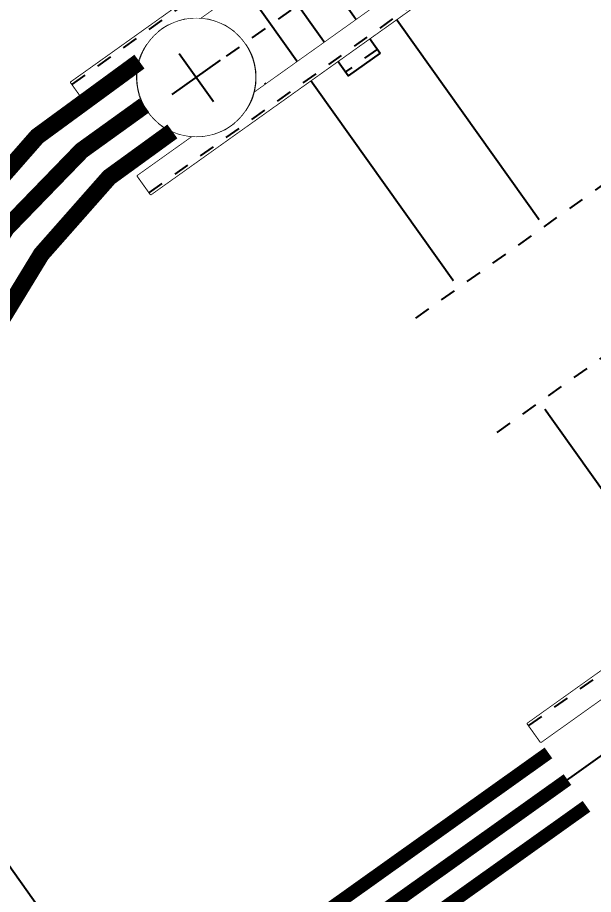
# Model space of a CAD drawing. Header units: feet. Extents: x 2321988 to 2329858, y 6722724 to 6730499.
# Drawn here: x 2326058.61 to 2326062.27, y 6726872.28 to 6726877.85 of the extents above; entities that cross this region are included whole.
import ezdxf

# ---------------------------------------------------------------- set-up
doc = ezdxf.new("R2010")
doc.units = ezdxf.units.FT
doc.header["$MEASUREMENT"] = 0
doc.header["$PDSIZE"] = 5
for name, pattern in [('Midpoint Site Plan$0$CENTER', [2, 1.25, -0.25, 0.25, -0.25]), ('Midpoint Site Plan$0$DASHED2', [0.375, 0.25, -0.125]), ('Midpoint Site Plan$0$HIDDEN', [0.375, 0.25, -0.125])]:
    doc.linetypes.add(name, pattern=pattern)
for name, color, linetype in [('BESS Dimensions', 3, 'Continuous'), ('C-BESS-EQUIPMENT', 255, 'Continuous'), ('Midpoint Site Plan$0$C-STEL', 4, 'Continuous')]:
    doc.layers.add(name, color=color, linetype=linetype)
doc.styles.add('TG_DIMS', font='arial.ttf')
doc.dimstyles.new('TG-PROPOSED-ANNO', dxfattribs={"dimtxt": 0.1, "dimasz": 0.1, "dimexe": 0.05, "dimexo": 0.05, "dimgap": 0.02, "dimtad": 0, "dimtih": 1, "dimtoh": 1, "dimdsep": 46, "dimtxsty": 'TG_DIMS', "dimcen": 0, "dimclrd": 256, "dimclre": 256, "dimclrt": 256, "dimaunit": 1, "dimadec": 6, "dimazin": 2, "dimtfac": 1, "dimtofl": 0, "dimtmove": 1, "dimatfit": 3, "dimfxl": 1, "dimtolj": 1, "dimtzin": 0, "dimarcsym": 0})

# ---------------------------------------------------------------- blocks, each defined once
blk = doc.blocks.new('Midpoint Site Plan$0$EQ020 PV')
at = {"linetype": 'Midpoint Site Plan$0$DASHED2'}
for p, q in [((-6.25, 1.5), (-6.25, -1.5)), ((6.25, 1.5), (6.25, -1.5))]:
    blk.add_line(p, q, dxfattribs=at)
blk.add_lwpolyline([(6.625, 1.5), (6.625, -1.5), (-6.625, -1.5), (-6.625, 1.5)], close=True)
for centre in [(-4.125, 0), (4.125, 0)]:
    blk.add_circle(centre, 0.375)
blk = doc.blocks.new('Midpoint Site Plan$0$A$C1794e99b')
blk.add_lwpolyline([(-81, 27.5), (81, 27.5), (81, 19.5), (-81, 19.5)], close=True)
at = {"xscale": -1, "rotation": 180}
blk.add_blockref('Midpoint Site Plan$0$EQ020 PV', (-60, 23.5), dxfattribs=at)
blk = doc.blocks.new('Midpoint Site Plan$0$md6')
at = {"layer": 'Midpoint Site Plan$0$C-STEL', "linetype": 'Midpoint Site Plan$0$CENTER'}
blk.add_line((0, -0.75), (0, 0.75), dxfattribs=at)
at = {"layer": 'Midpoint Site Plan$0$C-STEL'}
blk.add_line((-0.75, 0), (0.75, 0), dxfattribs=at)
at = {"layer": 'Midpoint Site Plan$0$C-STEL', "const_width": 0.5}
blk.add_lwpolyline([(-0.25, 0, 1), (0.25, 0, 1)], format="xyb", close=True, dxfattribs=at)
blk = doc.blocks.new('Midpoint Site Plan$0$38KV SWITCH')
for points in [[(3.5, 42.5), (3.5, -42.5), (5.25, -42.5), (5.25, 42.5)], [(54.75, 42.5), (54.75, -42.5), (56.5, -42.5), (56.5, 42.5)], [(63.5, 42.5), (63.5, -42.5), (65.25, -42.5), (65.25, 42.5)]]:
    blk.add_lwpolyline(points, close=True)
at = {"layer": 'Midpoint Site Plan$0$C-STEL', "xscale": -1, "rotation": 180}
for p in [(25.875, 30.5), (34.125, 30.5), (55.875, 30.5)]:
    blk.add_blockref('Midpoint Site Plan$0$md6', p, dxfattribs=at)
for points in [[(3.5, 42.5), (3.5, -42.5), (5.25, -42.5), (5.25, 42.5)], [(54.75, 42.5), (54.75, -42.5), (56.5, -42.5), (56.5, 42.5)], [(63.5, 42.5), (63.5, -42.5), (65.25, -42.5), (65.25, 42.5)]]:
    blk.add_wipeout(points)
at = {"linetype": 'Continuous'}
blk.add_wipeout([(24, 31.5), (36, 31.5), (36, -31.5), (24, -31.5)], dxfattribs=at)
at = {"linetype": 'Midpoint Site Plan$0$HIDDEN'}
for p, q in [((5.062, 42.5), (5.062, -42.5)), ((54.937, 42.5), (54.937, -42.5)), ((65.062, 42.5), (65.062, -42.5)), ((24.656, 31.5), (24.656, -31.5)), ((35.343, 31.5), (35.343, -31.5))]:
    blk.add_line(p, q, dxfattribs=at)
blk.add_circle((60, 34.5), 4.5)
blk.add_wipeout([(64.491, 34.783), (64.465, 35.064), (64.42, 35.343), (64.359, 35.619), (64.28, 35.891), (64.184, 36.157), (64.072, 36.416), (63.943, 36.668), (63.799, 36.911), (63.641, 37.145), (63.467, 37.368), (63.28, 37.58), (63.08, 37.78), (62.868, 37.967), (62.645, 38.141), (62.411, 38.299), (62.168, 38.443), (61.916, 38.572), (61.657, 38.684), (61.391, 38.78), (61.119, 38.859), (60.843, 38.92), (60.564, 38.965), (60.283, 38.991), (60, 39), (59.717, 38.991), (59.436, 38.965), (59.157, 38.92), (58.881, 38.859), (58.609, 38.78), (58.343, 38.684), (58.084, 38.572), (57.832, 38.443), (57.589, 38.299), (57.355, 38.141), (57.132, 37.967), (56.92, 37.78), (56.72, 37.58), (56.533, 37.368), (56.359, 37.145), (56.201, 36.911), (56.057, 36.668), (55.928, 36.416), (55.816, 36.157), (55.72, 35.891), (55.641, 35.619), (55.58, 35.343), (55.535, 35.064), (55.509, 34.783), (55.5, 34.5), (55.509, 34.217), (55.535, 33.936), (55.58, 33.657), (55.641, 33.381), (55.72, 33.109), (55.816, 32.843), (55.928, 32.584), (56.057, 32.332), (56.201, 32.089), (56.359, 31.855), (56.533, 31.632), (56.72, 31.42), (56.92, 31.22), (57.132, 31.033), (57.355, 30.859), (57.589, 30.701), (57.832, 30.557), (58.084, 30.428), (58.343, 30.316), (58.609, 30.22), (58.881, 30.141), (59.157, 30.08), (59.436, 30.035), (59.717, 30.009), (60, 30), (60.283, 30.009), (60.564, 30.035), (60.843, 30.08), (61.119, 30.141), (61.391, 30.22), (61.657, 30.316), (61.916, 30.428), (62.168, 30.557), (62.411, 30.701), (62.645, 30.859), (62.868, 31.033), (63.08, 31.22), (63.28, 31.42), (63.467, 31.632), (63.641, 31.855), (63.799, 32.089), (63.943, 32.332), (64.072, 32.584), (64.184, 32.843), (64.28, 33.109), (64.359, 33.381), (64.42, 33.657), (64.465, 33.936), (64.491, 34.217), (64.5, 34.5)])
for p, q in [((60, 36.75), (60, 32.25)), ((62.25, 34.5), (57.75, 34.5))]:
    blk.add_line(p, q)
at = {"linetype": 'Midpoint Site Plan$0$CENTER'}
blk.add_line((60, -10.75), (60, 32.25), dxfattribs=at)
blk = doc.blocks.new('*D110')
at = {"layer": 'BESS Dimensions', "lineweight": -2, "transparency": 16777216}
for p, q in [((2325959.3419, 6726878.5788), (2325907.9067, 6726841.9324)), ((2325917.7814, 6726836.6894), (2325957.7158, 6726780.6393)), ((2326007.7221, 6726710.4528), (2325967.7877, 6726766.5029)), ((2326060.8878, 6726736.0536), (2326009.4525, 6726699.4072))]:
    blk.add_line(p, q, dxfattribs=at)
at = {"layer": 'BESS Dimensions', "transparency": 16777216}
for points in [[(2325919.1388, 6726837.6565), (2325916.424, 6726835.7223), (2325911.9788, 6726844.8337)], [(2326009.0794, 6726711.4199), (2326006.3647, 6726709.4857), (2326013.5247, 6726702.3085)]]:
    blk.add_solid(points, dxfattribs=at)
at = {"layer": 'Defpoints', "color": 0, "transparency": 16777216}
for p in [(2325963.414, 6726881.4801), (2326064.9599, 6726738.9549), (2326013.5247, 6726702.3085)]:
    blk.add_point(p, dxfattribs=at)
at = {"layer": 'BESS Dimensions', "transparency": 16777216, "insert": (2325962.7517, 6726773.5711), "char_height": 10, "attachment_point": 5, "style": 'TG_DIMS'}
blk.add_mtext("\\A1;175'", dxfattribs=at)

msp = doc.modelspace()

# ---------------------------------------------------------------- block references
at = {"layer": 'C-BESS-EQUIPMENT', "xscale": -0.08333333333333331, "yscale": 0.08333333333333331, "zscale": 0.08333333333333331, "rotation": 125.4689808292027}
msp.add_blockref('Midpoint Site Plan$0$A$C1794e99b', (2326064.9847, 6726875.0631), dxfattribs=at)

# ---------------------------------------------------------------- next in the draw order: block references
at = {"layer": 'C-BESS-EQUIPMENT', "xscale": 0.08333333333333331, "yscale": 0.08333333333333331, "zscale": 0.08333333333333331, "rotation": 125.4689808292027}
msp.add_blockref('Midpoint Site Plan$0$38KV SWITCH', (2326064.9847, 6726875.0631), dxfattribs=at)

# ---------------------------------------------------------------- next in the draw order: linework, layer by layer
at = {"layer": 'C-BESS-EQUIPMENT'}
msp.add_lwpolyline([(2326110.1663, 6726800.0178), (2326052.14, 6726881.4608)], dxfattribs=at)

# ---------------------------------------------------------------- next in the draw order: wipeouts: each hides what was drawn before it
msp.add_wipeout([(2326044.1544, 6726887.5417), (2326077.858, 6726840.2369), (2326077.4083, 6726839.9165), (2326043.7047, 6726887.2214)]).dxf.layer = 'C-BESS-EQUIPMENT'

# ---------------------------------------------------------------- next in the draw order: wipeouts: each hides what was drawn before it
msp.add_wipeout([(2326040.0822, 6726884.6404), (2326073.7858, 6726837.3356), (2326073.3362, 6726837.0152), (2326039.6325, 6726884.3201)]).dxf.layer = 'C-BESS-EQUIPMENT'

# ---------------------------------------------------------------- next in the draw order: wipeouts: each hides what was drawn before it
msp.add_wipeout([(2326036.0101, 6726881.739), (2326069.7137, 6726834.4343), (2326069.264, 6726834.1139), (2326035.5604, 6726881.4188)]).dxf.layer = 'C-BESS-EQUIPMENT'

# ---------------------------------------------------------------- next in the draw order: linework, layer by layer
msp.add_lwpolyline([(2325996.5737, 6726826.3218), (2326168.0101, 6726948.4662)], dxfattribs=at)
for points, const_width in [([(2326055.6917, 6726873.064), (2326056.4439, 6726873.6367), (2326056.9759, 6726874.2289), (2326057.3563, 6726874.8294), (2326057.6535, 6726875.4271), (2326057.9361, 6726876.0109), (2326058.2725, 6726876.5697), (2326058.7312, 6726877.0924), (2326059.3807, 6726877.5677)], 0.1083), ([(2326057.7551, 6726870.1679), (2326061.9794, 6726873.1776)], 0.0833), ([(2326057.876, 6726869.9982), (2326062.1003, 6726873.008)], 0.0833), ([(2326057.9969, 6726869.8286), (2326062.2212, 6726872.8383)], 0.0833)]:
    msp.add_lwpolyline(points, dxfattribs=dict(at, const_width=const_width))
at = {"layer": 'C-BESS-EQUIPMENT', "const_width": 0.1083}
for points in [[(2326055.8596, 6726872.8449), (2326056.6099, 6726873.4197, 0.048512), (2326056.649, 6726873.4562), (2326057.1779, 6726874.0554, 0.042315), (2326057.2057, 6726874.0928), (2326057.5851, 6726874.7061, 0.024776), (2326057.5983, 6726874.7301), (2326057.9002, 6726875.3473, 0.000809), (2326057.9006, 6726875.3481), (2326058.1912, 6726875.947), (2326058.5344, 6726876.5094), (2326059.0135, 6726877.0029), (2326059.4116, 6726877.2893)], [(2326056.0121, 6726872.6144), (2326056.7778, 6726873.2006, 0.048512), (2326056.856, 6726873.2735), (2326057.3848, 6726873.8727, 0.042315), (2326057.4404, 6726873.9476), (2326057.8198, 6726874.5609, 0.024776), (2326057.8463, 6726874.6088), (2326058.1482, 6726875.226, 0.000809), (2326058.149, 6726875.2276), (2326058.4337, 6726875.8146), (2326058.7574, 6726876.3449), (2326059.1886, 6726876.8333), (2326059.5899, 6726877.1244)]]:
    msp.add_lwpolyline(points, format="xyb", dxfattribs=at)

# ---------------------------------------------------------------- next in the draw order: dimensions: what is measured, and where the dimension line sits
at = {"layer": 'BESS Dimensions'}
dim = msp.add_aligned_dim(p1=(2325963.414, 6726881.4801), p2=(2326064.9599, 6726738.9549), distance=-63.1549, dimstyle='TG-PROPOSED-ANNO', override={"dimscale": 50, "dimpost": "'"}, dxfattribs=at)
dim.commit()
dim.dimension.update_dxf_attribs({"geometry": '*D110', "text_midpoint": (2325962.7517, 6726773.5711)})

doc.saveas('drawing.dxf')
